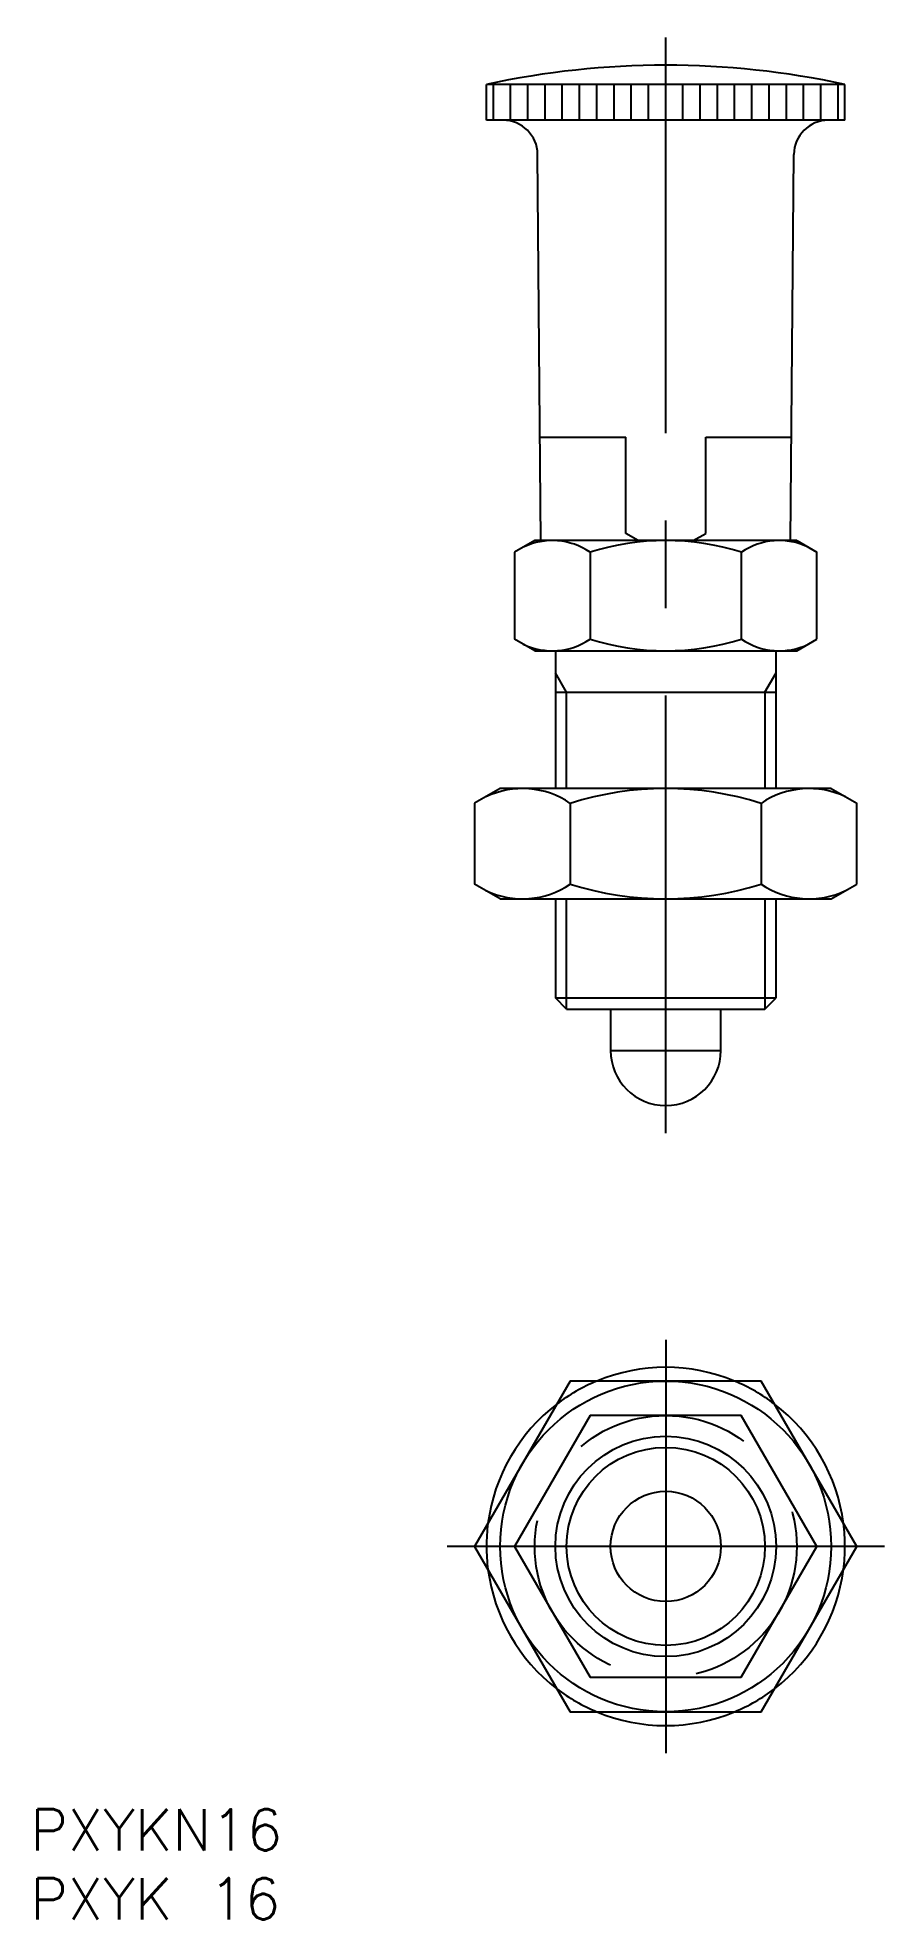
# Model space of a CAD drawing. Extents: x -46 to 16, y -27 to 110.
import ezdxf

# ---------------------------------------------------------------- set-up
doc = ezdxf.new("R2010")
doc.units = 0
doc.linetypes.add('CENTER', pattern=[50.8, 31.75, -6.35, 6.35, -6.35])
doc.linetypes.add('DASHED', pattern=[19.05, 12.7, -6.35])
doc.layers.get('0').update_dxf_attribs({"linetype": 'CONTINUOUS'})
doc.layers.add('CENTER', color=1, linetype='CENTER')
doc.styles.get("Standard").update_dxf_attribs({"font": 'txt.shx', "height": 3, "bigfont": 'bigfont.shx'})

# ---------------------------------------------------------------- blocks, each defined once
blk = doc.blocks.new('*U2')
at = {"color": 7, "linetype": 'CONTINUOUS'}
blk.add_text('PXYK 16', height=3, dxfattribs=at).set_placement((-46.07, -27.07))
blk = doc.blocks.new('*U3')
at = {"color": 7, "linetype": 'CONTINUOUS'}
blk.add_text('PXYKN16', height=3, dxfattribs=at).set_placement((-46.07, -22.07))

msp = doc.modelspace()

# ---------------------------------------------------------------- linework, layer by layer
at = {"color": 7, "linetype": 'CONTINUOUS'}
for p, q in [((13, 106.1), (-13, 106.1)), ((-13, 103.5), (-13, 106.1)), ((-12.5, 103.5), (-12.5, 106.1)), ((-11.25, 103.5), (-11.25, 106.1)), ((-10, 103.5), (-10, 106.1)), ((-8.75, 103.5), (-8.75, 106.1)), ((-7.5, 103.5), (-7.5, 106.1)), ((-6.25, 103.5), (-6.25, 106.1)), ((-5, 103.5), (-5, 106.1)), ((-3.75, 103.5), (-3.75, 106.1)), ((-2.5, 103.5), (-2.5, 106.1)), ((-1.25, 103.5), (-1.25, 106.1)), ((0, 103.5), (0, 106.1)), ((1.25, 103.5), (1.25, 106.1)), ((2.5, 103.5), (2.5, 106.1)), ((3.75, 103.5), (3.75, 106.1)), ((5, 103.5), (5, 106.1)), ((6.25, 103.5), (6.25, 106.1)), ((7.5, 103.5), (7.5, 106.1)), ((8.75, 103.5), (8.75, 106.1)), ((10, 103.5), (10, 106.1)), ((11.25, 103.5), (11.25, 106.1)), ((12.5, 103.5), (12.5, 106.1)), ((13, 103.5), (13, 106.1)), ((13, 103.5), (-13, 103.5)), ((-9.05, 73), (-9.29, 101.02)), ((9.05, 73), (9.29, 101.02)), ((-9.11, 80.5), (-2.9, 80.5)), ((-2.9, 73.52), (-2.9, 80.5)), ((2.9, 80.5), (9.11, 80.5)), ((2.9, 73.52), (2.9, 80.5)), ((-9.5, 73), (-10.97, 72.15)), ((9.5, 73), (-9.5, 73)), ((-2, 73), (-2.9, 73.52)), ((2, 73), (2.9, 73.52)), ((9.5, 73), (10.97, 72.15)), ((-10.97, 72.15), (-10.97, 65.85)), ((-5.48, 72.15), (-5.48, 65.85)), ((5.48, 72.15), (5.48, 65.85)), ((10.97, 65.85), (10.97, 72.15)), ((-9.5, 65), (-10.97, 65.85)), ((9.5, 65), (10.97, 65.85)), ((-9.5, 65), (9.5, 65)), ((-8, 65), (-8, 55)), ((8, 55), (8, 65)), ((-8, 62), (8, 62)), ((-12, 55), (-13.86, 53.93)), ((12, 55), (-12, 55)), ((12, 55), (13.86, 53.93)), ((-13.86, 53.93), (-13.86, 48.07)), ((-6.93, 53.93), (-6.93, 48.07)), ((6.93, 53.93), (6.93, 48.07)), ((13.86, 48.07), (13.86, 53.93)), ((-12, 47), (-13.86, 48.07)), ((12, 47), (13.86, 48.07)), ((-12, 47), (12, 47)), ((-8, 47), (-8, 39.81)), ((8, 39.81), (8, 47)), ((-8, 39.81), (8, 39.81)), ((-7.19, 39), (-8, 39.81)), ((7.19, 39), (8, 39.81)), ((-7.19, 39), (7.19, 39)), ((-4, 39), (-4, 36)), ((4, 36), (4, 39)), ((-4, 36), (4, 36)), ((-6.93, 12), (-13.86, 0)), ((6.93, 12), (-6.93, 12)), ((13.86, 0), (6.93, 12)), ((-13.86, 0), (-6.93, -12)), ((6.93, -12), (13.86, 0)), ((-6.93, -12), (6.93, -12))]:
    msp.add_line(p, q, dxfattribs=at)
at = {"color": 3, "linetype": 'CONTINUOUS'}
for p, q in [((-7.19, 62), (-8, 63.41)), ((7.19, 62), (8, 63.41)), ((-7.19, 55), (-7.19, 62)), ((7.19, 62), (7.19, 55)), ((-7.19, 39), (-7.19, 47)), ((7.19, 47), (7.19, 39))]:
    msp.add_line(p, q, dxfattribs=at)
at = {"color": 3, "linetype": 'DASHED'}
for p, q in [((-5.48, 9.5), (-10.97, 0)), ((5.48, 9.5), (-5.48, 9.5)), ((10.97, 0), (5.48, 9.5)), ((-10.97, 0), (-5.48, -9.5)), ((5.48, -9.5), (10.97, 0)), ((-5.48, -9.5), (5.48, -9.5))]:
    msp.add_line(p, q, dxfattribs=at)
at = {"color": 7, "linetype": 'CONTINUOUS'}
for radius in [12, 8, 4]:
    msp.add_circle((0, 0), radius, dxfattribs=at)
at = {"color": 3, "linetype": 'DASHED'}
msp.add_circle((0, 0), 9.5, dxfattribs=at)
at = {"color": 3, "linetype": 'CONTINUOUS'}
msp.add_circle((0, 0), 7.19, dxfattribs=at)
at = {"color": 7, "linetype": 'CONTINUOUS'}
for centre, radius, start, end in [((0, 46.44), 61.06, 77.7067, 102.2933), ((-11.79, 101), 2.5, 0.5, 90), ((11.79, 101), 2.5, 90, 179.5), ((-8.23, 68.14), 4.86, 55.6158, 115.6158), ((0, 54.85), 18.15, 72.4121, 107.5879), ((8.23, 68.14), 4.86, 64.3842, 124.3842), ((-8.23, 69.86), 4.86, 244.3842, 304.3842), ((0, 83.15), 18.15, 252.4121, 287.5879), ((8.23, 69.86), 4.86, 235.6158, 295.6158), ((-10.39, 48.87), 6.13, 55.6158, 115.6158), ((0, 32.07), 22.93, 72.4121, 107.5879), ((10.39, 48.87), 6.13, 64.3842, 124.3842), ((-10.39, 53.13), 6.13, 244.3842, 304.3842), ((0, 69.93), 22.93, 252.4121, 287.5879), ((10.39, 53.13), 6.13, 235.6158, 295.6158), ((0, 36), 4, 180, 360), ((0, 0), 13, 67.3801, 112.6199), ((0, 0), 13, 127.3801, 172.6199), ((0, 0), 13, 7.3801, 52.6199), ((0, 0), 13, 187.3801, 232.6199), ((0, 0), 13, 307.3801, 352.6199), ((0, 0), 13, 247.3801, 292.6199)]:
    msp.add_arc(centre, radius, start, end, dxfattribs=at)
at = {"color": 3, "linetype": 'DASHED'}
for start, end in [(112.6199, 127.3801), (52.6199, 67.3801), (172.6199, 187.3801), (352.6199, 7.3801), (232.6199, 247.3801), (292.6199, 307.3801)]:
    msp.add_arc((0, 0), 13, start, end, dxfattribs=at)
at = {"layer": 'CENTER', "color": 1, "linetype": 'CENTER'}
for p, q in [((0, 30), (0, 109.5)), ((0, 15), (0, -15)), ((15.86, 0), (-15.86, 0))]:
    msp.add_line(p, q, dxfattribs=at)

# ---------------------------------------------------------------- block references
at = {"color": 7, "linetype": 'CONTINUOUS'}
for name in ['*U3', '*U2']:
    msp.add_blockref(name, (0, 0), dxfattribs=at)

doc.saveas('drawing.dxf')
